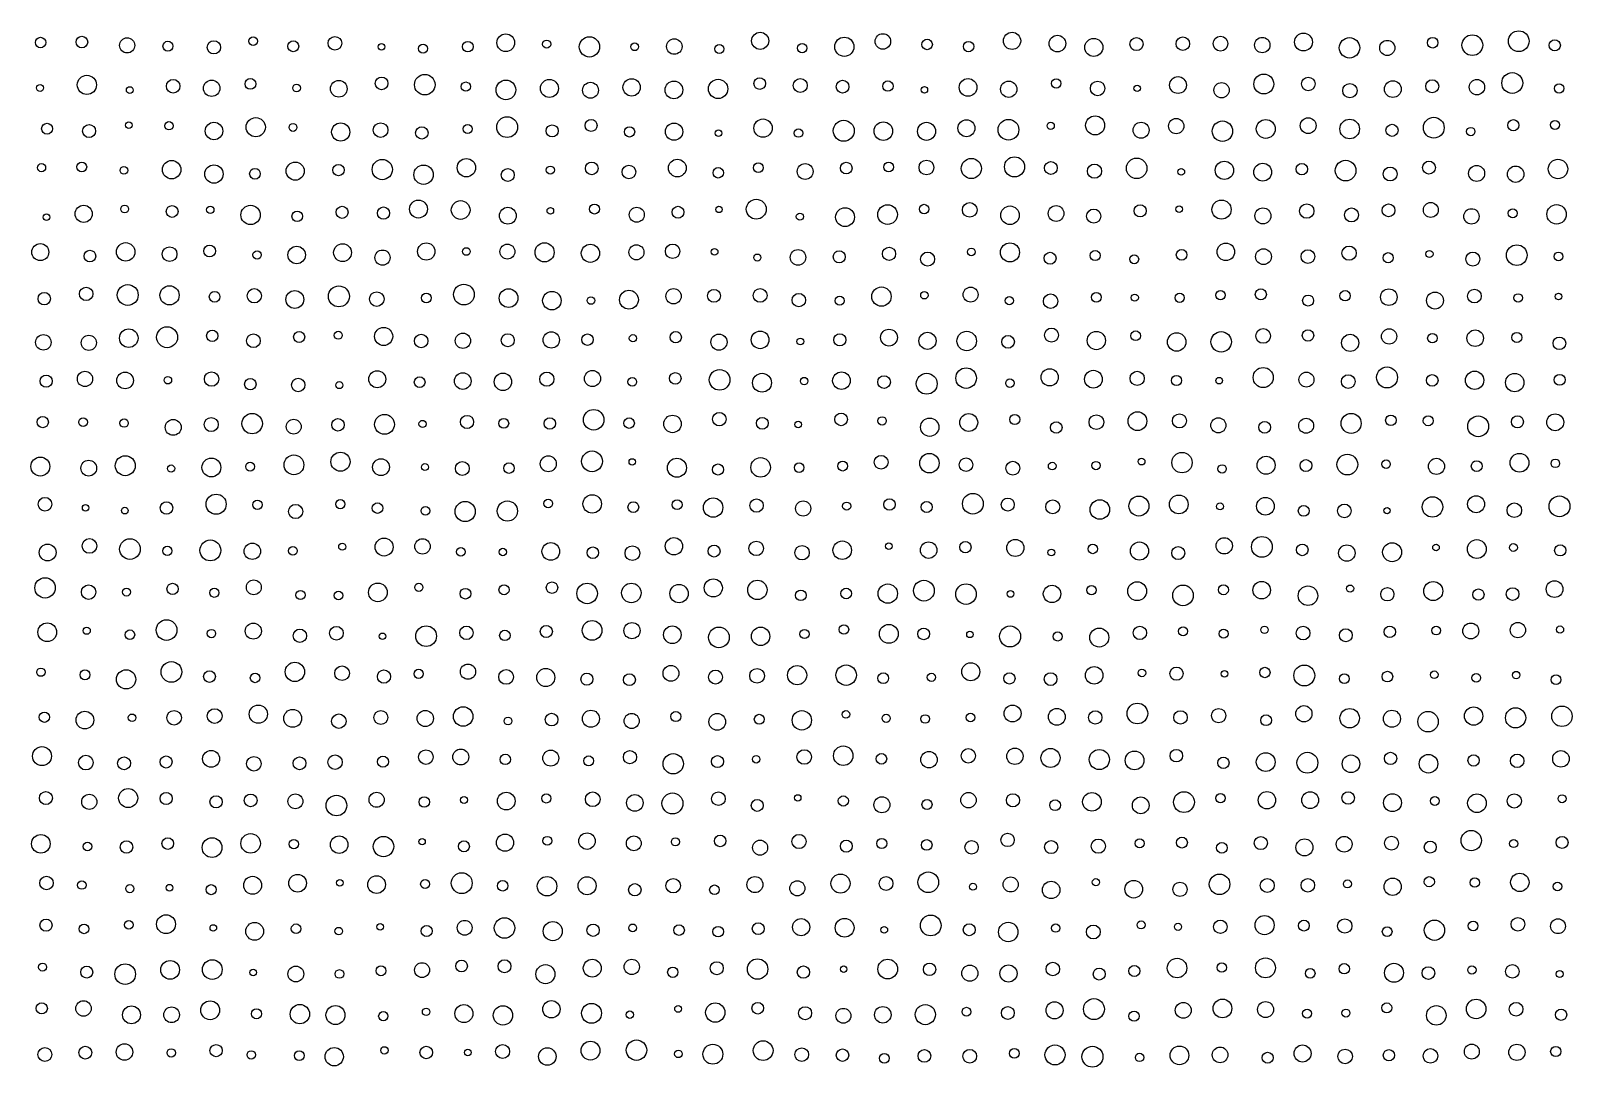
# Model space of a CAD drawing. Extents: x -295 to 305, y -195 to 205.
# Drawn here: x 155.4 to 228.7, y 55.4 to 104.7 of the extents above; entities that cross this region are included whole.
import ezdxf

# ---------------------------------------------------------------- set-up
doc = ezdxf.new("R2010")
doc.units = 0

msp = doc.modelspace()

# ---------------------------------------------------------------- linework, layer by layer
at = {"layer": 'VIA'}
for centre, radius in [((155.8457, 104.1106), 0.2502), ((157.8081, 104.1326), 0.2757), ((159.9589, 103.9752), 0.3609), ((161.8973, 103.9348), 0.2354), ((164.0836, 103.8817), 0.3167), ((165.9491, 104.1786), 0.2017), ((167.8556, 103.9345), 0.2595), ((169.8376, 104.0725), 0.3256), ((172.0505, 103.9002), 0.1573), ((176.1549, 103.9162), 0.2508), ((177.9575, 104.1013), 0.4209), ((179.9007, 104.0361), 0.1933), ((181.9352, 103.9039), 0.4827), ((184.0856, 103.9092), 0.1846), ((185.9695, 103.9191), 0.3684), ((190.0512, 104.1896), 0.4081), ((192.0471, 103.8465), 0.2207), ((194.053, 103.9096), 0.4566), ((195.8853, 104.1632), 0.3683), ((197.9875, 104.0188), 0.2502), ((199.961, 103.9178), 0.2476), ((202.0263, 104.1882), 0.4087), ((204.1813, 104.0588), 0.3957), ((205.9117, 103.8788), 0.4303), ((207.9419, 104.0382), 0.3112), ((210.1459, 104.0537), 0.3211), ((211.9353, 104.0572), 0.3503), ((213.92, 103.9904), 0.3663), ((215.8785, 104.1327), 0.4248), ((218.0672, 103.8579), 0.4845), ((219.8623, 103.8536), 0.3604), ((222.0207, 104.1014), 0.2513), ((223.9055, 103.9859), 0.4926), ((226.1125, 104.1747), 0.4931), ((227.8238, 103.9785), 0.266), ((174.0245, 103.8206), 0.216), ((188.1134, 103.8062), 0.213), ((174.1084, 102.1038), 0.4886), ((213.9915, 102.1374), 0.4733), ((225.8036, 102.1856), 0.4961), ((155.8221, 101.95), 0.1662), ((158.0471, 102.0953), 0.4558), ((160.0826, 101.8501), 0.1607), ((162.1466, 102.0315), 0.3233), ((163.9772, 101.937), 0.3901), ((165.8188, 102.1419), 0.2553), ((168.0125, 101.9466), 0.1824), ((170.0195, 101.9133), 0.3982), ((172.0528, 102.1669), 0.3017), ((176.0587, 102.0152), 0.2191), ((177.9658, 101.8559), 0.4672), ((180.0322, 101.9263), 0.4283), ((181.985, 101.8393), 0.3786), ((183.9425, 101.9788), 0.4122), ((185.9517, 101.8541), 0.4219), ((188.0522, 101.9055), 0.4587), ((190.0295, 102.1581), 0.277), ((191.9586, 102.0677), 0.3326), ((193.9693, 102.0111), 0.3015), ((196.1261, 102.0383), 0.2465), ((197.8595, 101.8611), 0.1515), ((199.933, 101.9742), 0.4216), ((201.8657, 101.8907), 0.3886), ((204.1254, 102.1652), 0.2193), ((206.0924, 101.9264), 0.3451), ((207.9724, 101.9321), 0.152), ((209.9142, 102.0868), 0.4001), ((211.9838, 101.8435), 0.3637), ((216.108, 102.1412), 0.3225), ((218.0863, 101.8213), 0.3409), ((220.1273, 101.8964), 0.3977), ((221.9967, 102.0292), 0.3093), ((224.1233, 101.9895), 0.3667), ((228.0299, 101.9277), 0.2208), ((166.0726, 100.0836), 0.4568), ((178.0221, 100.088), 0.4961), ((182.0163, 100.1661), 0.2833), ((190.1875, 100.0394), 0.4358), ((194.0235, 99.9131), 0.4998), ((199.8581, 100.0352), 0.4042), ((201.8553, 99.9626), 0.4929), ((205.9739, 100.1711), 0.4522), ((209.8287, 100.1374), 0.3642), ((214.0855, 100.0006), 0.4486), ((216.1041, 100.1587), 0.3751), ((218.0739, 99.9979), 0.4675), ((222.0727, 100.0591), 0.495), ((225.8561, 100.1778), 0.2653), ((227.8327, 100.1927), 0.2132), ((156.1502, 100.0093), 0.2581), ((158.1509, 99.9006), 0.3091), ((160.0395, 100.1824), 0.1602), ((161.9477, 100.1533), 0.1979), ((164.088, 99.901), 0.4173), ((167.846, 100.0728), 0.1866), ((170.1125, 99.8544), 0.4324), ((172.0098, 99.9466), 0.3479), ((173.9695, 99.8105), 0.2951), ((176.1482, 99.9979), 0.2181), ((180.1641, 99.9087), 0.2849), ((183.8426, 99.862), 0.2457), ((185.9589, 99.871), 0.4114), ((188.0671, 99.8025), 0.1592), ((191.8721, 99.8033), 0.2008), ((195.9065, 99.8969), 0.4418), ((197.9589, 99.8867), 0.4291), ((203.8624, 100.151), 0.1719), ((208.1595, 99.9406), 0.3791), ((212.0264, 99.893), 0.4859), ((220.0884, 99.9345), 0.2884), ((223.8307, 99.8763), 0.1965), ((155.8916, 98.158), 0.1946), ((157.8051, 98.1911), 0.2318), ((159.8072, 98.0307), 0.1825), ((162.0741, 98.0633), 0.4391), ((164.0861, 97.8574), 0.4371), ((167.9494, 97.9942), 0.4323), ((170.0064, 98.0452), 0.2672), ((172.0881, 98.0682), 0.4815), ((174.0509, 97.8248), 0.4607), ((176.0865, 98.1579), 0.4369), ((180.078, 98.0434), 0.1917), ((182.0459, 98.1259), 0.3011), ((183.8122, 97.9533), 0.324), ((186.1139, 98.141), 0.4218), ((189.9667, 98.1588), 0.2308), ((192.1904, 97.9739), 0.3767), ((194.1426, 98.138), 0.2789), ((196.1596, 98.1861), 0.2307), ((197.9563, 98.1667), 0.3518), ((200.0903, 98.1203), 0.4786), ((202.1437, 98.1945), 0.4788), ((203.8699, 98.1441), 0.3031), ((205.9427, 97.9943), 0.3383), ((207.9493, 98.1268), 0.4863), ((212.1206, 98.0326), 0.4351), ((213.9404, 97.9449), 0.4246), ((215.8017, 98.0856), 0.2747), ((217.8824, 98.0188), 0.4905), ((220.0004, 97.8576), 0.329), ((221.8456, 98.1627), 0.3083), ((224.1106, 97.8862), 0.3802), ((225.9642, 97.8482), 0.3897), ((227.9768, 98.0965), 0.4627), ((166.0355, 97.8688), 0.2552), ((178.0525, 97.8101), 0.3093), ((188.0604, 97.9153), 0.2483), ((210.0706, 97.9565), 0.1582), ((157.8931, 95.9638), 0.4078), ((159.8415, 96.1929), 0.1857), ((162.0978, 96.0755), 0.2802), ((163.9131, 96.151), 0.1746), ((165.8268, 95.9092), 0.4604), ((168.0424, 95.8449), 0.2499), ((170.1764, 96.0352), 0.2869), ((172.1464, 95.9969), 0.2918), ((173.8074, 96.1906), 0.4263), ((175.8129, 96.1454), 0.445), ((178.0559, 95.8734), 0.4006), ((180.0777, 96.1035), 0.1573), ((182.178, 96.1911), 0.2384), ((184.1866, 95.921), 0.357), ((186.1455, 96.0392), 0.2827), ((188.094, 96.1703), 0.1505), ((189.8656, 96.1822), 0.4732), ((191.9389, 95.8292), 0.1691), ((194.0863, 95.8051), 0.4494), ((196.1055, 95.9286), 0.4672), ((197.8449, 96.1896), 0.2258), ((200.0121, 96.1523), 0.3482), ((201.9277, 95.8951), 0.4429), ((204.1187, 95.9789), 0.3732), ((205.9083, 95.8538), 0.3366), ((208.1132, 96.1064), 0.2891), ((209.9686, 96.1858), 0.158), ((211.9832, 96.164), 0.4558), ((213.9492, 95.8639), 0.3815), ((216.0353, 96.0944), 0.3428), ((218.1627, 95.9083), 0.3323), ((219.922, 96.1288), 0.3029), ((221.932, 96.1485), 0.3534), ((223.8626, 95.8428), 0.3652), ((225.8265, 95.9893), 0.2104), ((227.9099, 95.9399), 0.4621), ((156.1276, 95.8073), 0.1544), ((155.8326, 94.1413), 0.4043), ((159.8917, 94.1527), 0.4393), ((170.1992, 94.1174), 0.4234), ((174.1797, 94.1718), 0.4124), ((178.0351, 94.1677), 0.3562), ((179.8022, 94.1319), 0.4542), ((185.8885, 94.1828), 0.3449), ((201.9274, 94.1303), 0.4529), ((212.1906, 94.156), 0.4169), ((158.1883, 93.9541), 0.2779), ((161.9777, 94.0446), 0.3482), ((163.8797, 94.1946), 0.2797), ((166.135, 94.0069), 0.1993), ((168.0186, 94.0069), 0.4183), ((172.1004, 93.8799), 0.3617), ((176.0893, 94.1716), 0.1819), ((181.9824, 94.0866), 0.4324), ((184.1697, 94.1328), 0.359), ((187.8822, 94.1557), 0.1631), ((189.9168, 93.8834), 0.1668), ((191.8506, 93.8924), 0.3705), ((193.81, 93.9165), 0.2862), ((196.1776, 94.0615), 0.3144), ((198.0127, 93.8112), 0.332), ((200.0889, 94.1497), 0.1812), ((203.8313, 93.8494), 0.2836), ((205.9784, 93.9758), 0.2386), ((207.8316, 93.8047), 0.2127), ((210.085, 94.0129), 0.2542), ((213.9812, 93.9262), 0.3764), ((216.0914, 93.9302), 0.3275), ((218.048, 94.0922), 0.3404), ((219.9041, 93.8766), 0.2413), ((221.8687, 94.0536), 0.1677), ((223.9292, 93.8122), 0.3349), ((226.0183, 93.9968), 0.491), ((228.001, 93.9372), 0.2098), ((158.012, 92.1554), 0.32), ((159.9875, 92.1022), 0.4958), ((161.975, 92.0871), 0.4557), ((166.0028, 92.0651), 0.3389), ((170.0246, 92.0388), 0.4984), ((175.9681, 92.1233), 0.4935), ((178.0905, 91.9552), 0.4428), ((183.8139, 91.8799), 0.4487), ((185.9329, 92.0428), 0.3643), ((187.8564, 92.0636), 0.307), ((190.0504, 92.0837), 0.3262), ((195.8164, 92.0275), 0.459), ((200.0541, 92.1226), 0.355), ((213.8518, 92.1317), 0.2624), ((219.9371, 91.9995), 0.3942), ((224.0049, 92.0504), 0.3221), ((156.0199, 91.9261), 0.2951), ((164.117, 92.0182), 0.2546), ((167.9297, 91.8901), 0.4246), ((171.828, 91.9066), 0.3482), ((174.1815, 91.9612), 0.2308), ((180.1501, 91.8346), 0.4402), ((182.0061, 91.84), 0.1794), ((191.8891, 91.8591), 0.3202), ((193.8351, 91.8323), 0.2166), ((197.8576, 92.0905), 0.176), ((201.8957, 91.8309), 0.1967), ((203.859, 91.8082), 0.3438), ((206.0302, 91.9925), 0.2356), ((207.8609, 91.976), 0.1693), ((209.9929, 91.9703), 0.2197), ((211.9354, 92.095), 0.2204), ((216.1001, 91.8383), 0.2629), ((217.8538, 92.0692), 0.2466), ((222.1302, 91.8387), 0.4036), ((226.0845, 91.9668), 0.1988), ((228.007, 92.0307), 0.1561), ((155.9779, 89.8506), 0.368), ((158.1386, 89.8303), 0.3614), ((160.037, 90.0501), 0.4403), ((161.859, 90.0931), 0.498), ((164.0074, 90.1598), 0.268), ((165.9614, 89.9242), 0.3259), ((168.137, 90.1055), 0.2619), ((169.9936, 90.1898), 0.1873), ((172.1508, 90.1309), 0.4312), ((173.9366, 89.9165), 0.3201), ((175.9222, 89.9253), 0.3639), ((178.0519, 89.9508), 0.3122), ((180.1235, 89.9642), 0.3887), ((181.8419, 89.9787), 0.273), ((184.0038, 90.0449), 0.1727), ((186.0396, 90.0952), 0.2695), ((188.0926, 89.8609), 0.3841), ((190.0494, 89.9696), 0.4195), ((193.8355, 89.9704), 0.2881), ((196.1757, 90.0769), 0.4006), ((198.0053, 89.9209), 0.4085), ((199.8698, 89.9148), 0.463), ((201.8368, 89.8752), 0.3015), ((203.8979, 90.1954), 0.3325), ((206.0306, 89.9376), 0.4349), ((207.8998, 90.1624), 0.2311), ((209.8535, 89.8678), 0.4399), ((211.9659, 89.873), 0.4864), ((213.9623, 90.1562), 0.3515), ((216.0917, 90.1795), 0.2721), ((218.0986, 89.8255), 0.4099), ((219.95, 90.132), 0.3655), ((222.0065, 90.0494), 0.226), ((224.0417, 90.0482), 0.3937), ((226.0211, 90.0838), 0.2363), ((191.9621, 89.8908), 0.1626), ((228.0447, 89.8047), 0.2982), ((219.8508, 88.1819), 0.4976), ((156.1079, 88.0012), 0.2882), ((157.9557, 88.1096), 0.3627), ((159.8603, 88.0382), 0.3963), ((161.8942, 88.0513), 0.1804), ((163.9726, 88.1035), 0.3428), ((165.8154, 87.8612), 0.2699), ((168.0911, 87.8227), 0.3187), ((170.0465, 87.818), 0.1689), ((171.8504, 88.097), 0.4025), ((173.8657, 87.9572), 0.2548), ((175.9114, 88.0098), 0.3962), ((177.8223, 87.9748), 0.4148), ((179.9084, 88.099), 0.3379), ((182.0795, 88.1298), 0.3835), ((183.9736, 87.9696), 0.2067), ((186.0174, 88.1382), 0.2759), ((188.123, 88.0663), 0.4902), ((190.1395, 87.9305), 0.4497), ((192.1427, 88.009), 0.1779), ((193.9174, 88.0278), 0.4198), ((195.9411, 87.9608), 0.3021), ((197.9689, 87.8819), 0.497), ((199.8429, 88.1496), 0.4901), ((201.9261, 87.9088), 0.2026), ((203.8148, 88.1885), 0.4067), ((205.8924, 88.0964), 0.4239), ((207.9725, 88.1366), 0.3376), ((209.8407, 88.0346), 0.2401), ((211.8678, 88.0286), 0.1556), ((213.9646, 88.1774), 0.4761), ((216.021, 88.0772), 0.3554), ((218.0045, 87.9835), 0.3259), ((221.9987, 88.0421), 0.2757), ((224.0131, 88.0466), 0.4347), ((225.9216, 87.9383), 0.4366), ((228.0576, 88.0687), 0.26), ((165.9024, 85.9854), 0.4854), ((182.1382, 86.1683), 0.489), ((188.1085, 86.1958), 0.3203), ((193.9001, 86.1866), 0.2991), ((199.9664, 86.0389), 0.426), ((207.9858, 86.1007), 0.4472), ((218.1451, 85.997), 0.4772), ((155.9473, 86.0593), 0.271), ((157.863, 86.0587), 0.2068), ((159.8169, 86.0085), 0.197), ((162.1502, 85.8057), 0.3772), ((163.9556, 85.9399), 0.336), ((167.8789, 85.8425), 0.3532), ((169.982, 85.9284), 0.299), ((172.1945, 85.9507), 0.4707), ((174.003, 85.9689), 0.172), ((176.1162, 86.064), 0.315), ((177.8637, 85.997), 0.233), ((180.0525, 85.9911), 0.2679), ((183.8209, 86.0102), 0.2523), ((185.8867, 85.971), 0.4164), ((190.1528, 86), 0.2836), ((191.8607, 85.9404), 0.1566), ((195.8494, 86.1137), 0.1977), ((198.1117, 85.8156), 0.4354), ((202.1544, 86.1821), 0.2388), ((204.127, 85.8018), 0.2729), ((206.0359, 86.0537), 0.3492), ((209.9825, 86.116), 0.3371), ((211.8322, 85.9037), 0.3599), ((214.035, 85.8105), 0.2797), ((216.0064, 85.8835), 0.3536), ((220.035, 86.1432), 0.2508), ((221.8066, 86.1202), 0.2359), ((224.1846, 85.8559), 0.4962), ((226.0482, 86.0712), 0.2865), ((227.8452, 86.0484), 0.4025), ((155.8321, 83.9437), 0.4512), ((159.8708, 83.9834), 0.4749), ((163.9636, 83.8997), 0.449), ((167.8882, 84.0241), 0.4709), ((170.0997, 84.1746), 0.4541), ((172.026, 83.9164), 0.4), ((179.9807, 84.0731), 0.3801), ((182.0591, 84.1902), 0.4943), ((183.9686, 84.166), 0.1522), ((186.0948, 83.8861), 0.453), ((190.0722, 83.9035), 0.4659), ((195.8009, 84.1458), 0.3283), ((198.0964, 84.1043), 0.4623), ((199.8369, 84.0322), 0.3237), ((208.1823, 84.1776), 0.1598), ((210.1045, 84.1295), 0.4846), ((214.1028, 84.0048), 0.4277), ((215.9979, 83.9903), 0.2834), ((217.9633, 84.0384), 0.492), ((222.1997, 83.9524), 0.3831), ((226.1467, 84.1248), 0.4471), ((227.851, 84.0966), 0.2038), ((158.1338, 83.8691), 0.3752), ((162.0486, 83.848), 0.1713), ((165.8072, 83.9409), 0.2134), ((174.114, 83.9198), 0.1649), ((175.8922, 83.8495), 0.3299), ((178.1104, 83.8711), 0.2506), ((188.0487, 83.8016), 0.2637), ((191.9035, 83.8914), 0.2279), ((193.9742, 83.9671), 0.2354), ((202.0628, 83.8621), 0.3304), ((203.9328, 83.9638), 0.1824), ((206.0158, 83.9912), 0.1994), ((212.0088, 83.8318), 0.199), ((219.8036, 84.0539), 0.2018), ((224.1122, 83.9639), 0.2577), ((156.0546, 82.1513), 0.3261), ((157.9843, 81.9778), 0.1544), ((161.8305, 81.9731), 0.2972), ((164.1883, 82.1514), 0.4791), ((166.1539, 82.1242), 0.2253), ((167.9664, 81.8044), 0.3387), ((170.0932, 82.1554), 0.219), ((171.8605, 81.966), 0.2512), ((176.0297, 81.8045), 0.4811), ((178.0343, 81.8291), 0.4821), ((179.9786, 82.1884), 0.2073), ((182.0662, 82.1669), 0.4385), ((184.023, 82.0159), 0.2545), ((186.1049, 82.1299), 0.2353), ((187.8162, 81.9915), 0.4612), ((189.8819, 82.0895), 0.3181), ((192.0939, 81.95), 0.3619), ((194.1607, 82.0627), 0.1937), ((196.1998, 82.1371), 0.2756), ((197.9633, 82.0189), 0.2614), ((200.1625, 82.1761), 0.4933), ((201.8215, 82.1363), 0.3089), ((203.9579, 82.0297), 0.3319), ((206.1983, 81.899), 0.4657), ((208.0559, 82.0651), 0.475), ((209.9508, 82.1425), 0.446), ((211.9131, 82.0472), 0.1658), ((214.0699, 82.0543), 0.422), ((215.8904, 81.8365), 0.2575), ((217.8214, 81.8325), 0.3247), ((222.0104, 82.022), 0.4874), ((224.0862, 82.1528), 0.4039), ((225.9018, 81.8661), 0.3449), ((228.0483, 82.0515), 0.4947), ((159.8504, 81.8468), 0.1574), ((174.136, 81.8362), 0.2059), ((219.8494, 81.8426), 0.1513), ((213.901, 80.1244), 0.4944), ((156.1797, 79.8555), 0.3992), ((158.1696, 80.167), 0.3476), ((160.0939, 80.0176), 0.4907), ((161.8698, 79.9302), 0.2212), ((163.9151, 79.9543), 0.4965), ((165.9102, 79.9148), 0.3902), ((167.8401, 79.934), 0.2079), ((170.183, 80.1305), 0.1671), ((172.1764, 80.1162), 0.4277), ((173.9979, 80.1457), 0.3659), ((175.817, 79.8883), 0.2033), ((177.8198, 79.8792), 0.1766), ((180.0981, 79.9062), 0.4188), ((182.0982, 79.8461), 0.2738), ((183.9781, 79.8233), 0.3498), ((185.9506, 80.1536), 0.4108), ((187.8632, 79.9217), 0.2822), ((189.8651, 80.0523), 0.3457), ((192.0412, 79.8455), 0.345), ((193.9515, 79.964), 0.4406), ((196.1719, 80.1533), 0.1582), ((198.0601, 79.9682), 0.3923), ((199.8074, 80.1092), 0.2715), ((202.1787, 80.0728), 0.4074), ((203.8955, 79.8561), 0.1615), ((205.8642, 80.0245), 0.2246), ((208.0819, 79.9234), 0.4321), ((209.9228, 79.8295), 0.3081), ((212.1103, 80.1733), 0.3877), ((215.8219, 79.9797), 0.276), ((217.9401, 79.8279), 0.3898), ((220.0899, 79.8691), 0.4505), ((222.1785, 80.0887), 0.1563), ((224.118, 80.0192), 0.448), ((225.8613, 80.0925), 0.1851), ((228.0849, 79.9579), 0.2681), ((156.0568, 78.1743), 0.4845), ((165.9813, 78.1992), 0.3553), ((171.8781, 77.9594), 0.4444), ((180.1577, 78.1838), 0.2718), ((187.8237, 78.17), 0.4296), ((189.9193, 78.0758), 0.4614), ((197.8354, 78.0415), 0.4931), ((207.9705, 78.0162), 0.4492), ((213.89, 78.0646), 0.4147), ((222.0472, 78.0214), 0.4544), ((227.813, 78.1137), 0.3958), ((158.1289, 77.9709), 0.3449), ((159.9282, 77.9736), 0.1873), ((162.1193, 78.1241), 0.2694), ((164.1008, 77.9405), 0.2177), ((168.1996, 77.8334), 0.2193), ((170.0073, 77.8126), 0.2096), ((173.8253, 78.1958), 0.1938), ((176.0401, 77.8943), 0.2541), ((177.8753, 78.0838), 0.2402), ((181.8242, 77.9084), 0.4898), ((183.9266, 77.9324), 0.4638), ((186.1945, 77.9013), 0.4373), ((191.9842, 77.818), 0.252), ((194.1398, 77.9063), 0.2557), ((196.1187, 77.9015), 0.4603), ((199.8371, 77.8762), 0.4892), ((201.9502, 77.8861), 0.1595), ((203.9243, 77.8876), 0.4128), ((205.8029, 78.0649), 0.2204), ((210.1515, 77.8157), 0.4891), ((212.0726, 78.0824), 0.238), ((216.0929, 77.8002), 0.4645), ((218.0954, 78.1395), 0.1692), ((219.865, 77.8681), 0.3166), ((224.1948, 77.8531), 0.2701), ((225.8174, 77.8761), 0.3019), ((156.1622, 76.0614), 0.4451), ((158.0369, 76.1365), 0.1727), ((161.8329, 76.1686), 0.492), ((165.9563, 76.1165), 0.3823), ((168.1716, 75.895), 0.3172), ((169.9047, 76.0164), 0.3278), ((174.173, 75.8771), 0.4924), ((176.0897, 76.0359), 0.3195), ((179.8848, 76.1), 0.2874), ((182.0632, 76.1509), 0.4685), ((183.9587, 76.1392), 0.3833), ((185.8762, 75.9442), 0.4171), ((188.09, 75.8183), 0.4907), ((190.073, 75.8677), 0.4382), ((194.0348, 76.1933), 0.2253), ((196.1667, 75.9858), 0.4489), ((197.8244, 75.9856), 0.2776), ((201.9314, 75.8636), 0.4986), ((206.1711, 75.8101), 0.4509), ((208.1033, 76.0336), 0.3175), ((210.1582, 76.1078), 0.2136), ((212.0803, 75.9927), 0.2137), ((214.0238, 76.1758), 0.1775), ((215.8583, 76.0262), 0.3269), ((217.8907, 75.9213), 0.3064), ((219.9815, 76.0834), 0.2691), ((222.1884, 76.1397), 0.2058), ((223.8309, 76.1256), 0.3769), ((226.0691, 76.1662), 0.364), ((228.0748, 76.1883), 0.1719), ((160.0938, 75.9469), 0.2251), ((163.9662, 75.9996), 0.1963), ((172.1003, 75.8696), 0.1542), ((177.9153, 75.9133), 0.2477), ((192.1604, 75.9751), 0.2168), ((200.0198, 75.9575), 0.1505), ((204.1956, 75.8629), 0.2167), ((155.8578, 74.1641), 0.1978), ((157.9551, 74.038), 0.2361), ((159.9099, 73.8226), 0.458), ((162.0638, 74.1755), 0.493), ((163.8751, 73.9543), 0.2789), ((166.0408, 73.8906), 0.2272), ((167.9332, 74.1776), 0.4594), ((170.1771, 74.1152), 0.3495), ((172.1691, 73.9533), 0.3144), ((173.8141, 74.085), 0.2153), ((176.1621, 74.1883), 0.363), ((177.9753, 73.9385), 0.3512), ((179.8592, 73.9114), 0.4311), ((181.8146, 73.832), 0.2853), ((183.8371, 73.8056), 0.2826), ((185.8091, 74.1077), 0.3761), ((187.9273, 73.9323), 0.331), ((189.9035, 73.9909), 0.35), ((191.8071, 74.0214), 0.4567), ((194.1387, 74.0223), 0.4867), ((195.9028, 73.876), 0.2542), ((198.1908, 73.9195), 0.1967), ((200.0618, 74.1824), 0.4298), ((201.8983, 73.8686), 0.2684), ((203.8567, 73.8337), 0.3038), ((205.9288, 74.0152), 0.4177), ((208.1963, 74.1275), 0.1821), ((209.8403, 74.0933), 0.3148), ((212.1292, 74.0804), 0.1568), ((214.0438, 74.1484), 0.2468), ((215.9171, 74.0072), 0.4977), ((217.8223, 73.8527), 0.2349), ((219.8694, 73.9517), 0.253), ((222.0969, 74.0413), 0.1814), ((224.0904, 73.895), 0.2106), ((225.9898, 74.0246), 0.179), ((227.8838, 73.8058), 0.2333), ((166.1959, 72.1678), 0.4335), ((202.0489, 72.1976), 0.4031), ((207.9837, 72.1987), 0.491), ((215.8977, 72.186), 0.3852), ((228.166, 72.0649), 0.4856), ((156.0239, 72.0194), 0.2431), ((157.9496, 71.8863), 0.4204), ((160.1916, 71.9953), 0.1777), ((162.1905, 71.9956), 0.3461), ((164.1197, 72.0779), 0.3494), ((167.8285, 71.9678), 0.4263), ((170.0226, 71.8335), 0.3455), ((172.0178, 72.0059), 0.3311), ((174.1327, 71.961), 0.3867), ((175.9334, 72.0548), 0.4645), ((178.0672, 71.8395), 0.1849), ((180.134, 71.9114), 0.3016), ((182.0062, 71.951), 0.4055), ((183.9427, 71.844), 0.3595), ((186.0438, 72.0514), 0.2406), ((188.0121, 71.8003), 0.3986), ((190.0078, 71.9238), 0.2359), ((192.0326, 71.8739), 0.4604), ((194.1299, 72.1549), 0.179), ((196.0432, 71.9712), 0.1936), ((197.8986, 71.9376), 0.2028), ((200.0503, 72.0053), 0.2055), ((204.1528, 72.0383), 0.3988), ((205.9825, 72.0114), 0.3165), ((210.0337, 72.0122), 0.3202), ((211.8455, 72.097), 0.3413), ((214.0995, 71.8769), 0.2556), ((218.0746, 71.9739), 0.4635), ((220.0843, 71.9508), 0.4052), ((221.8008, 71.8102), 0.4874), ((223.9669, 72.0758), 0.4351), ((225.9611, 71.9926), 0.4806), ((155.9116, 70.1714), 0.4524), ((163.9521, 70.0428), 0.4037), ((174.1587, 70.1235), 0.3469), ((175.8204, 70.13), 0.3801), ((180.0954, 70.0748), 0.3801), ((183.8631, 70.1238), 0.3138), ((192.1472, 70.1315), 0.3467), ((194.0005, 70.1899), 0.4637), ((198.0768, 70.0012), 0.3909), ((199.9467, 70.186), 0.343), ((202.16, 70.1648), 0.3885), ((203.8531, 70.0827), 0.4525), ((206.1739, 70.0087), 0.4794), ((207.8487, 69.9669), 0.446), ((209.8329, 70.1903), 0.2965), ((216.0651, 69.8564), 0.4961), ((220.0186, 70.0654), 0.2921), ((228.1181, 70.0407), 0.3937), ((157.9963, 69.8618), 0.3481), ((159.8109, 69.829), 0.3089), ((161.811, 69.8927), 0.2865), ((165.9863, 69.808), 0.3453), ((168.1555, 69.8301), 0.3059), ((169.8446, 69.8838), 0.3432), ((172.1208, 69.9058), 0.2659), ((177.9366, 70.0142), 0.2476), ((181.8981, 69.9463), 0.236), ((185.9206, 69.8062), 0.4836), ((188.0218, 69.9105), 0.2855), ((189.8614, 70.0211), 0.1801), ((195.8165, 70.0426), 0.2517), ((212.0752, 69.8526), 0.268), ((214.0832, 69.8891), 0.4465), ((218.1359, 69.8072), 0.4184), ((221.8196, 69.8089), 0.441), ((223.9666, 69.9669), 0.2716), ((226.0355, 69.9474), 0.3205), ((156.0963, 68.1757), 0.3081), ((158.1599, 67.9959), 0.3592), ((160.0075, 68.1764), 0.4525), ((161.8153, 68.1551), 0.2916), ((164.1858, 67.9982), 0.2913), ((165.8302, 68.0637), 0.3043), ((167.9581, 68.0195), 0.3541), ((169.9099, 67.8217), 0.4917), ((171.8179, 68.0973), 0.3591), ((174.0841, 67.9896), 0.2488), ((175.974, 68.0855), 0.1676), ((177.9798, 68.0337), 0.421), ((179.8845, 68.1595), 0.2189), ((182.0914, 68.1202), 0.3502), ((184.0943, 67.9447), 0.3939), ((185.8836, 67.9219), 0.4988), ((188.0689, 68.146), 0.3233), ((191.8408, 68.1851), 0.1503), ((194.0049, 68.0384), 0.243), ((195.8387, 67.8555), 0.381), ((199.9549, 68.0776), 0.3659), ((202.0696, 68.0693), 0.3142), ((205.8223, 67.9969), 0.4413), ((208.1412, 67.8293), 0.398), ((210.1972, 67.9834), 0.4952), ((211.9355, 68.1728), 0.2164), ((214.1408, 68.0746), 0.4135), ((216.1968, 68.0791), 0.4007), ((218.0036, 68.1802), 0.2992), ((220.1098, 67.9572), 0.4261), ((222.1239, 68.0379), 0.211), ((224.1258, 67.9329), 0.4441), ((225.8989, 68.0402), 0.3372), ((228.1721, 68.1452), 0.1918), ((189.9146, 67.8266), 0.284), ((197.9828, 67.8716), 0.2392), ((204.0715, 67.8368), 0.2556), ((155.8576, 66.0008), 0.44), ((158.0717, 65.8757), 0.2073), ((159.9267, 65.8471), 0.298), ((161.8925, 66.0108), 0.2777), ((163.9945, 65.8204), 0.4692), ((165.8296, 66.0202), 0.4644), ((167.883, 65.9862), 0.2194), ((170.0386, 65.9598), 0.415), ((172.1458, 65.8695), 0.4852), ((173.9826, 66.1041), 0.1513), ((175.9686, 65.8786), 0.2615), ((177.9237, 66.0523), 0.4085), ((179.9337, 66.1467), 0.2093), ((181.8209, 66.1288), 0.3917), ((184.0457, 66.0222), 0.3527), ((186.0248, 66.0951), 0.1919), ((188.1506, 66.1364), 0.2737), ((190.0487, 65.8176), 0.3581), ((191.9001, 66.1105), 0.337), ((194.1473, 65.8894), 0.285), ((195.8298, 66.013), 0.2399), ((197.968, 65.9475), 0.2535), ((200.1006, 65.8349), 0.3213), ((201.8152, 66.1837), 0.3171), ((203.8871, 65.8455), 0.3127), ((206.1259, 65.8902), 0.3385), ((208.091, 66.0235), 0.2168), ((210.1022, 66.0565), 0.257), ((211.9996, 65.8098), 0.2574), ((213.8509, 66.0358), 0.3123), ((215.9251, 65.8315), 0.4039), ((217.8121, 65.9805), 0.3746), ((220.0596, 66.033), 0.3305), ((221.9063, 65.8442), 0.2861), ((223.8543, 66.153), 0.4834), ((225.8706, 66.011), 0.1928), ((228.1707, 66.0635), 0.2841), ((168.0637, 64.1269), 0.4217), ((171.8166, 64.0613), 0.42), ((175.8647, 64.1294), 0.4958), ((193.8711, 64.1101), 0.4536), ((198.0406, 64.1709), 0.4923), ((211.8894, 64.0741), 0.4878), ((226.1625, 64.1666), 0.4372), ((156.126, 64.1363), 0.3186), ((157.8071, 64.0392), 0.2009), ((160.0844, 63.8689), 0.1934), ((161.9709, 63.9125), 0.1603), ((163.9561, 63.82), 0.2393), ((165.9259, 64.0297), 0.4259), ((170.0696, 64.1434), 0.1606), ((174.1236, 64.0877), 0.2114), ((177.8114, 64.0047), 0.2494), ((179.9206, 63.9834), 0.4632), ((181.8247, 64.0057), 0.4284), ((184.0911, 63.8145), 0.2957), ((185.9164, 64.0065), 0.3444), ((187.8791, 63.8126), 0.2295), ((189.8011, 64.0597), 0.3808), ((191.818, 63.8844), 0.3588), ((196.036, 64.114), 0.3283), ((200.1662, 63.9589), 0.1651), ((201.9601, 64.0659), 0.3568), ((203.8837, 63.8058), 0.4137), ((206.0116, 64.1725), 0.1711), ((207.8094, 63.8432), 0.4199), ((210.0085, 63.8356), 0.338), ((214.1595, 64.0171), 0.3322), ((216.0859, 64.0299), 0.3223), ((217.9685, 64.091), 0.1907), ((220.1184, 63.9592), 0.411), ((221.8602, 64.1979), 0.2426), ((224.0237, 64.1546), 0.2226), ((227.9499, 63.9678), 0.2034), ((156.1031, 62.1302), 0.2913), ((160.044, 62.148), 0.2025), ((161.8081, 62.1776), 0.4494), ((176.0045, 62.0074), 0.3539), ((177.9001, 61.9971), 0.4859), ((180.191, 61.849), 0.4549), ((191.9995, 62.0365), 0.4099), ((194.0667, 62.0088), 0.4469), ((198.1598, 62.1171), 0.4933), ((208.1621, 62.1425), 0.1897), ((211.9277, 62.0551), 0.3198), ((214.0296, 62.1338), 0.4548), ((215.8995, 62.1094), 0.2568), ((217.8408, 62.0916), 0.3396), ((222.1029, 61.8913), 0.4815), ((223.9428, 62.0957), 0.2314), ((226.0711, 62.1727), 0.3239), ((227.9788, 62.0815), 0.3525), ((157.9088, 61.9533), 0.2266), ((164.0558, 61.9981), 0.1561), ((166.0201, 61.8377), 0.4233), ((167.9911, 61.9607), 0.2288), ((170.0201, 61.8469), 0.1801), ((171.9876, 62.0541), 0.1555), ((174.1958, 61.8519), 0.263), ((182.1117, 61.8879), 0.2935), ((183.9909, 62.0035), 0.1822), ((186.1951, 61.8973), 0.2524), ((188.0561, 61.8241), 0.2516), ((189.9608, 61.965), 0.2827), ((195.9526, 61.9052), 0.1574), ((199.9932, 61.9141), 0.2856), ((201.8442, 61.8062), 0.4617), ((204.0975, 61.9908), 0.1979), ((205.8905, 61.8083), 0.3301), ((209.9154, 62.0512), 0.1703), ((219.8567, 61.8258), 0.2318), ((155.9377, 60.1361), 0.1905), ((158.0378, 59.8997), 0.2861), ((159.8653, 59.8024), 0.4905), ((162.0032, 60.0052), 0.4455), ((164.0051, 60.0205), 0.4688), ((167.9791, 59.8077), 0.3771), ((172.027, 59.9617), 0.2359), ((173.9792, 59.9937), 0.3529), ((175.8575, 60.1886), 0.2794), ((177.8974, 60.1757), 0.308), ((179.8428, 59.8007), 0.4534), ((182.0716, 60.0854), 0.4266), ((183.9478, 60.1454), 0.3647), ((185.8984, 59.8911), 0.2454), ((187.9886, 60.0846), 0.3106), ((189.929, 60.0433), 0.486), ((192.1053, 59.8993), 0.2931), ((194.0218, 60.0382), 0.1523), ((196.1129, 60.043), 0.4689), ((198.1037, 60.0296), 0.2944), ((200.0187, 59.8467), 0.384), ((201.8549, 59.8338), 0.4089), ((203.962, 60.0431), 0.3221), ((206.1688, 59.8039), 0.2838), ((207.8381, 59.9523), 0.2629), ((209.87, 60.0915), 0.4652), ((211.9915, 60.1114), 0.2228), ((214.0714, 60.1007), 0.4746), ((217.8166, 60.0615), 0.2471), ((220.181, 59.8653), 0.4516), ((221.8177, 59.8505), 0.3031), ((223.8857, 60.0001), 0.198), ((225.8079, 59.9326), 0.3234), ((165.95, 59.8818), 0.1562), ((170.0492, 59.8091), 0.2062), ((216.1982, 59.8395), 0.2296), ((228.0585, 59.8088), 0.1662), ((205.9185, 58.1392), 0.4972), ((155.9034, 58.1755), 0.266), ((157.8847, 58.1706), 0.3689), ((160.1655, 57.8651), 0.4265), ((162.0724, 57.8698), 0.3742), ((163.9053, 58.0844), 0.4477), ((166.1082, 57.919), 0.2397), ((168.17, 57.8997), 0.4607), ((169.8619, 57.8569), 0.4519), ((172.1329, 57.8036), 0.2169), ((174.1729, 58.0107), 0.1794), ((175.9681, 57.927), 0.4309), ((177.8241, 57.8414), 0.4603), ((180.1263, 58.1329), 0.4115), ((182.0348, 57.9392), 0.4724), ((183.8531, 57.8741), 0.1751), ((186.1484, 58.1471), 0.1581), ((187.916, 57.9754), 0.4588), ((189.9385, 58.1827), 0.2774), ((192.1867, 57.9449), 0.309), ((194.0084, 57.821), 0.3528), ((195.8804, 57.87), 0.3932), ((197.902, 57.8773), 0.4789), ((199.8559, 58.0143), 0.2093), ((201.8236, 57.9548), 0.3047), ((204.0451, 58.0807), 0.406), ((207.8232, 57.8024), 0.2446), ((210.1645, 58.0809), 0.3779), ((212.0276, 58.1704), 0.4439), ((214.075, 58.1169), 0.3804), ((216.051, 57.9273), 0.214), ((217.8986, 57.9486), 0.1895), ((219.8376, 58.1973), 0.2362), ((222.1936, 57.8392), 0.4637), ((224.0855, 58.147), 0.4651), ((225.9851, 58.1328), 0.3266), ((228.1231, 57.8708), 0.2693), ((159.8321, 56.0962), 0.3917), ((164.1875, 56.1631), 0.2914), ((177.8091, 56.1237), 0.3339), ((181.9866, 56.1647), 0.4483), ((184.1717, 56.1855), 0.4847), ((187.8016, 55.9923), 0.4732), ((190.1927, 56.1636), 0.4688), ((204.0666, 55.9585), 0.4773), ((215.835, 56.0277), 0.4053), ((223.8807, 56.1187), 0.3545), ((226.0231, 56.0832), 0.3879), ((156.0504, 55.9799), 0.33), ((157.9713, 56.0695), 0.3033), ((162.0526, 56.0588), 0.1979), ((165.861, 55.9605), 0.2007), ((168.1402, 55.9275), 0.2327), ((169.8023, 55.8754), 0.4367), ((172.1891, 56.1765), 0.1757), ((174.1805, 56.0753), 0.3006), ((176.1533, 56.0768), 0.1609), ((179.9348, 55.8827), 0.4152), ((186.167, 56.0102), 0.1802), ((192.0289, 55.9742), 0.3249), ((193.9666, 55.949), 0.2945), ((195.9545, 55.8008), 0.2333), ((197.8605, 55.9108), 0.3019), ((200.0131, 55.8949), 0.326), ((202.137, 56.0337), 0.2343), ((205.847, 55.8753), 0.4985), ((208.0858, 55.8427), 0.1986), ((209.9824, 55.9391), 0.4445), ((211.9139, 55.9631), 0.3714), ((214.1751, 55.8265), 0.2595), ((217.855, 55.8863), 0.3466), ((219.9403, 55.9435), 0.2703), ((221.9133, 55.9126), 0.3461), ((227.8705, 56.1193), 0.2418)]:
    msp.add_circle(centre, radius, dxfattribs=at)

doc.saveas('drawing.dxf')
